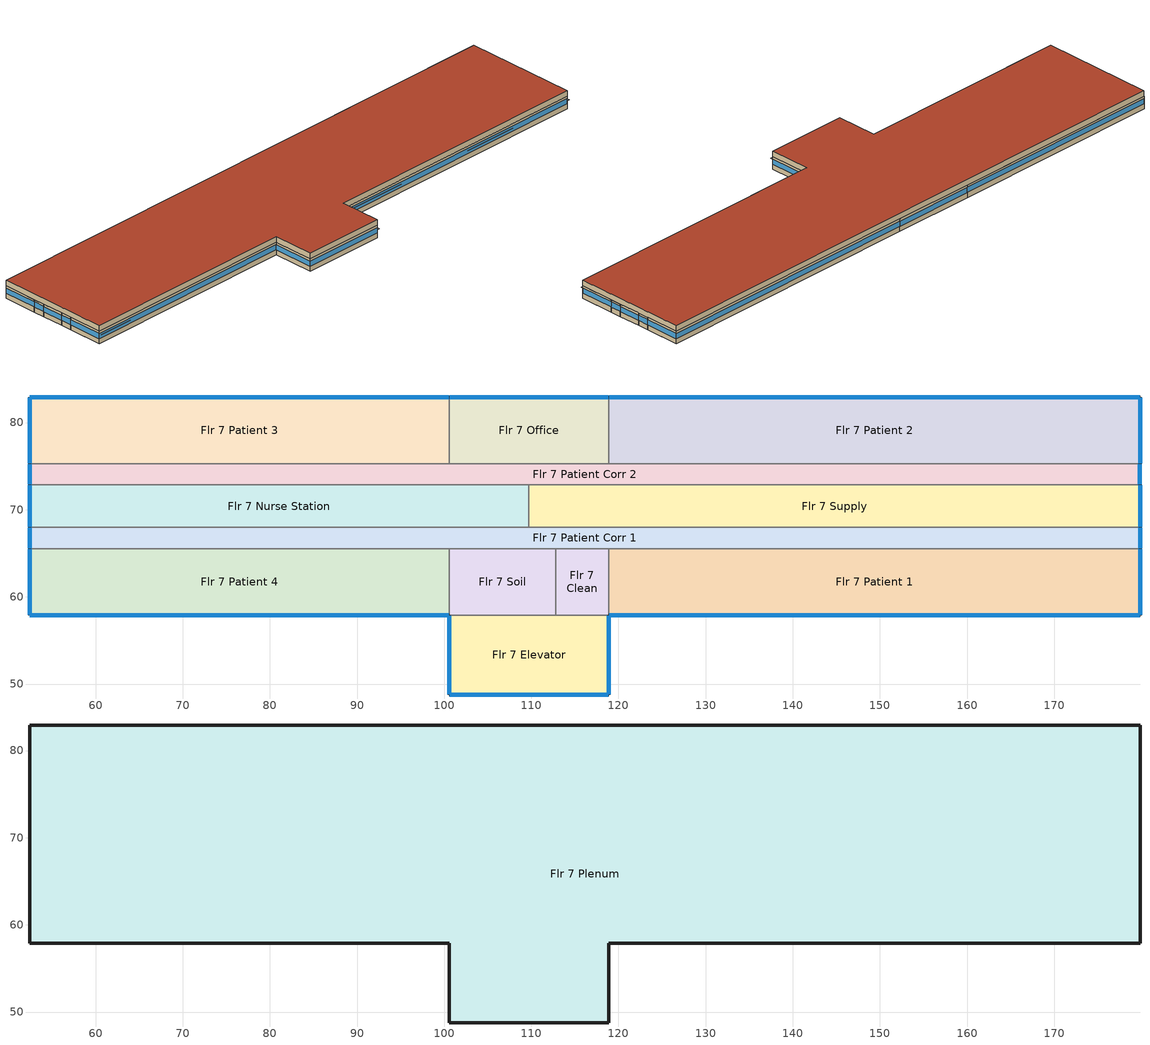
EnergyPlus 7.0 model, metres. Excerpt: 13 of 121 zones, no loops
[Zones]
Flr 7 Clean
 floor adiabatic (INT-FLOOR-TOPSIDE): 118.87,65.53 118.87,57.91 112.78,57.91 112.78,65.53 z24.08
 wall adiabatic (Standard_Int-Wall): 118.87,65.53 112.78,65.53 112.78,57.91 118.87,57.91 118.87,65.53 z24.08:26.82
 ceiling adiabatic (INT-FLOOR-UNDERSIDE): 112.78,65.53 112.78,57.91 118.87,57.91 118.87,65.53 z26.82
Flr 7 Elevator
 floor adiabatic (INT-FLOOR-TOPSIDE): 118.87,57.91 118.87,48.77 100.58,48.77 100.58,57.91 z24.08
 wall outside (Mass_R-13.3 ci_Ext-wall): 100.58,57.91 100.58,48.77 118.87,48.77 118.87,57.91 z24.08:26.82
 wall adiabatic (Standard_Int-Wall): 118.87,57.91 100.58,57.91 z24.08:26.82
 window (East_Window): 118.87,48.82 118.87,57.86 z25.18:26.29
 window (South_Window): 100.63,48.77 118.82,48.77 z25.18:26.28
 window (West_Window): 100.58,57.86 100.58,48.82 z25.18:26.29
 ceiling adiabatic (INT-FLOOR-UNDERSIDE): 100.58,57.91 100.58,48.77 118.87,48.77 118.87,57.91 z26.82
Flr 7 Nurse Station
 floor adiabatic (INT-FLOOR-TOPSIDE): 109.73,72.85 109.73,67.97 52.43,67.97 52.43,72.85 z24.08
 wall outside (Mass_R-13.3 ci_Ext-wall): 52.43,72.85 52.43,67.97 z24.08:26.82
 wall adiabatic (Standard_Int-Wall): 52.43,67.97 109.73,67.97 109.73,72.85 52.43,72.85 z24.08:26.82
 window (West_Window): 52.43,72.8 52.43,68.02 z25.18:26.3
 ceiling adiabatic (INT-FLOOR-UNDERSIDE): 52.43,72.85 52.43,67.97 109.73,67.97 109.73,72.85 z26.82
Flr 7 Office
 floor adiabatic (INT-FLOOR-TOPSIDE): 118.87,82.91 118.87,75.29 100.58,75.29 100.58,82.91 z24.08
 wall outside (Mass_R-13.3 ci_Ext-wall): 118.87,82.91 100.58,82.91 z24.08:26.82
 wall adiabatic (Standard_Int-Wall): 100.58,82.91 100.58,75.29 118.87,75.29 118.87,82.91 z24.08:26.82
 window (North_Window): 118.82,82.91 100.63,82.91 z25.18:26.28
 ceiling adiabatic (INT-FLOOR-UNDERSIDE): 100.58,82.91 100.58,75.29 118.87,75.29 118.87,82.91 z26.82
Flr 7 Patient 1
 floor adiabatic (INT-FLOOR-TOPSIDE): 179.83,65.53 179.83,57.91 118.87,57.91 118.87,65.53 z24.08
 wall outside (Mass_R-13.3 ci_Ext-wall): 118.87,57.91 179.83,57.91 179.83,65.53 z24.08:26.82
 wall adiabatic (Standard_Int-Wall): 179.83,65.53 118.87,65.53 118.87,57.91 z24.08:26.82
 window (East_Window): 179.83,57.96 179.83,65.48 z25.18:26.29
 window (South_Window): 118.92,57.91 179.78,57.91 z25.18:26.28
 ceiling adiabatic (INT-FLOOR-UNDERSIDE): 118.87,65.53 118.87,57.91 179.83,57.91 179.83,65.53 z26.82
Flr 7 Patient 2
 floor adiabatic (INT-FLOOR-TOPSIDE): 179.83,82.91 179.83,75.29 118.87,75.29 118.87,82.91 z24.08
 wall outside (Mass_R-13.3 ci_Ext-wall): 179.83,75.29 179.83,82.91 118.87,82.91 z24.08:26.82
 wall adiabatic (Standard_Int-Wall): 118.87,82.91 118.87,75.29 179.83,75.29 z24.08:26.82
 window (North_Window): 179.78,82.91 118.92,82.91 z25.18:26.28
 window (East_Window): 179.83,75.34 179.83,82.86 z25.18:26.29
 ceiling adiabatic (INT-FLOOR-UNDERSIDE): 118.87,82.91 118.87,75.29 179.83,75.29 179.83,82.91 z26.82
Flr 7 Patient 3
 floor adiabatic (INT-FLOOR-TOPSIDE): 100.58,82.91 100.58,75.29 52.43,75.29 52.43,82.91 z24.08
 wall outside (Mass_R-13.3 ci_Ext-wall): 100.58,82.91 52.43,82.91 52.43,75.29 z24.08:26.82
 wall adiabatic (Standard_Int-Wall): 52.43,75.29 100.58,75.29 100.58,82.91 z24.08:26.82
 window (North_Window): 100.53,82.91 52.48,82.91 z25.18:26.28
 window (West_Window): 52.43,82.86 52.43,75.34 z25.18:26.29
 ceiling adiabatic (INT-FLOOR-UNDERSIDE): 52.43,82.91 52.43,75.29 100.58,75.29 100.58,82.91 z26.82
Flr 7 Patient 4
 floor adiabatic (INT-FLOOR-TOPSIDE): 100.58,65.53 100.58,57.91 52.43,57.91 52.43,65.53 z24.08
 wall outside (Mass_R-13.3 ci_Ext-wall): 52.43,65.53 52.43,57.91 100.58,57.91 z24.08:26.82
 wall adiabatic (Standard_Int-Wall): 100.58,57.91 100.58,65.53 52.43,65.53 z24.08:26.82
 window (South_Window): 52.48,57.91 100.53,57.91 z25.18:26.28
 window (West_Window): 52.43,65.48 52.43,57.96 z25.18:26.29
 ceiling adiabatic (INT-FLOOR-UNDERSIDE): 52.43,65.53 52.43,57.91 100.58,57.91 100.58,65.53 z26.82
Flr 7 Patient Corr 1
 floor adiabatic (INT-FLOOR-TOPSIDE): 179.83,67.97 179.83,65.53 52.43,65.53 52.43,67.97 z24.08
 wall outside (Mass_R-13.3 ci_Ext-wall): 179.83,65.53 179.83,67.97 / 52.43,67.97 52.43,65.53 z24.08:26.82
 wall adiabatic (Standard_Int-Wall): 52.43,65.53 179.83,65.53 / 179.83,67.97 52.43,67.97 z24.08:26.82
 window (East_Window): 179.83,65.58 179.83,67.92 z25.18:26.32
 window (West_Window): 52.43,67.92 52.43,65.58 z25.18:26.32
 ceiling adiabatic (INT-FLOOR-UNDERSIDE): 52.43,67.97 52.43,65.53 179.83,65.53 179.83,67.97 z26.82
Flr 7 Patient Corr 2
 floor adiabatic (INT-FLOOR-TOPSIDE): 179.83,75.29 179.83,72.85 52.43,72.85 52.43,75.29 z24.08
 wall outside (Mass_R-13.3 ci_Ext-wall): 52.43,75.29 52.43,72.85 / 179.83,72.85 179.83,75.29 z24.08:26.82
 wall adiabatic (Standard_Int-Wall): 179.83,75.29 52.43,75.29 / 52.43,72.85 179.83,72.85 z24.08:26.82
 window (West_Window): 52.43,75.24 52.43,72.9 z25.18:26.32
 window (East_Window): 179.83,72.9 179.83,75.24 z25.18:26.32
 ceiling adiabatic (INT-FLOOR-UNDERSIDE): 52.43,75.29 52.43,72.85 179.83,72.85 179.83,75.29 z26.82
Flr 7 Soil
 floor adiabatic (INT-FLOOR-TOPSIDE): 112.78,65.53 112.78,57.91 100.58,57.91 100.58,65.53 z24.08
 wall adiabatic (Standard_Int-Wall): 112.78,57.91 112.78,65.53 100.58,65.53 100.58,57.91 112.78,57.91 z24.08:26.82
 ceiling adiabatic (INT-FLOOR-UNDERSIDE): 100.58,65.53 100.58,57.91 112.78,57.91 112.78,65.53 z26.82
Flr 7 Supply
 floor adiabatic (INT-FLOOR-TOPSIDE): 179.83,72.85 179.83,67.97 109.73,67.97 109.73,72.85 z24.08
 wall outside (Mass_R-13.3 ci_Ext-wall): 179.83,67.97 179.83,72.85 z24.08:26.82
 wall adiabatic (Standard_Int-Wall): 179.83,72.85 109.73,72.85 109.73,67.97 179.83,67.97 z24.08:26.82
 window (East_Window): 179.83,68.02 179.83,72.8 z25.18:26.3
 ceiling adiabatic (INT-FLOOR-UNDERSIDE): 109.73,72.85 109.73,67.97 179.83,67.97 179.83,72.85 z26.82
Flr 7 Plenum
 floor adiabatic (INT-FLOOR-TOPSIDE): 179.83,82.91 179.83,57.91 118.87,57.91 118.87,48.77 100.58,48.77 100.58,57.91 52.43,57.91 52.43,82.91 z26.82
 wall outside (Mass_R-13.3 ci_Ext-wall): 118.87,48.77 118.87,57.91 179.83,57.91 179.83,82.91 52.43,82.91 52.43,57.91 100.58,57.91 100.58,48.77 118.87,48.77 z26.82:28.04
 roof outside (IEAD_R-30 ci_Roof): 52.43,82.91 52.43,57.91 100.58,57.91 100.58,48.77 118.87,48.77 118.87,57.91 179.83,57.91 179.83,82.91 z28.04
shading: 100.63,48.22 100.63,48.77 118.82,48.77 118.82,48.22 z26.28; 118.92,57.36 118.92,57.91 179.78,57.91 179.78,57.36 z26.28; 52.48,57.36 52.48,57.91 100.53,57.91 100.53,57.36 z26.28
[Building]
Large Hospital TSD Low-Energy Model: North Axis=0; Terrain=City; Loads Convergence Tolerance Value=0.04; Temperature Convergence Tolerance Value=0.4; Solar Distribution=FullInteriorAndExterior; Maximum Number of Warmup Days=50; Minimum Number of Warmup Days=6
[Site:Location]
USA MD-BALTIMORE: Latitude {deg}=39.17; Longitude {deg}=-76.67; Time Zone {hr}=-5; Elevation {m}=47
[Site:GroundTemperature:BuildingSurface]
19.713, 19.665, 19.706, 19.745, 20.486, 22.11, 22.459, 22.554, 22.169, 20.607, 20.047, 19.805
[Site:WaterMainsTemperature]
Calculation Method=CORRELATION; Annual Average Outdoor Air Temperature {C}=12.56; Maximum Difference In Monthly Average Outdoor Air Temperatures {deltaC}=25.2
[SizingPeriod:DesignDay] Barometric Pressure {Pa}=100762; Rain {0-no,1-yes}=0; Snow on ground {0-no,1-yes}=0; Day of Month=21; Daylight Savings Time Indicator=0; Humidity Indicating Type=WetBulb
Name | Maximum Dry-Bulb Temperature {C} | Daily Temp Range {C} | Humidity Indicating Conditions at Maximum Dry-Bulb | Wind Speed {m/s} design conditions vs. traditional 6.71 m/s (15 mph) | Wind Direction {Degrees; N=0, S=180} | Clearness {0.0 to 1.1} | Month | Day Type | Wind Speed {m/s} design conditions vs. traditional 3.35 m/s (7mph)
BALTIMORE Ann Htg 99.6% Condns DB | -11 | 0 | -11 | 3.9 | 270 | 0 | 1 | WinterDesignDay
BALTIMORE Ann Clg .4% Condns DB=>MWB | 34.2 | 10.4 | 23.9 |  | 280 | 1 | 7 | SummerDesignDay | 4.7
BALTIMORE Ann Clg .4% Condns WB=>MDB | 31.3 | 10.4 | 25.6 |  | 280 | 1 | 7 | SummerDesignDay | 4.7
[WindowMaterial:SimpleGlazingSystem] U-Factor=2.498; Solar Heat Gain Coefficient=0.38; Visible Transmittance=0.38
SOUTH; EAST; NORTH; WEST
[Material] Thermal Absorptance=0.9
Name | Roughness | Thickness | Conductivity | Density | Specific Heat | Solar Absorptance | Visible Absorptance | Thickness {m} | Conductivity {W/m-K} | Density {kg/m3} | Specific Heat {J/kg-K}
Roof Membrane | VeryRough | 0.0095 | 0.16 | 1121.29 | 1460 | 0.7 | 0.7
Roof Insulation [32] | MediumRough | 0.2571 | 0.049 | 265 | 836.8 | 0.7 | 0.7
Metal Decking | MediumSmooth | 0.0015 | 45.006 | 7680 | 418.4 | 0.7 | 0.3
GP01 1/2 GYPSUM | Smooth | 0.0127 | 0.16 | 800 | 1090 | 0.7 | 0.5
1IN Stucco | Smooth | 0.0253 | 0.6918 | 1858 | 837 | 0.92 | 0.92
8IN Concrete HW | MediumRough | 0.2033 | 1.7296 | 2243 | 837 | 0.65 | 0.65
Wall Insulation [61] | MediumRough | 0.0785 | 0.0432 | 91 | 837 | 0.5 | 0.5
1/2IN Gypsum | Smooth | 0.0127 | 0.16 | 784.9 | 830 | 0.92 | 0.92
Std Wood 6inch | MediumSmooth |  |  |  |  | 0.7 | 0.7 | 0.15 | 0.12 | 540 | 1210
Std MAT-CC05 4 MW CONCRETE | Rough |  |  |  |  | 0.7 | 0.2 | 0.1 | 0.858 | 1968 | 836.8
[Material:NoMass]
Std CP02 CARPET PAD: Roughness=VeryRough; Thermal Resistance {m2-K/W}=0.21648; Thermal Absorptance=0.9; Solar Absorptance=0.7; Visible Absorptance=0.8
[Construction]
South_Window: SOUTH
East_Window: EAST
North_Window: NORTH
West_Window: WEST
IEAD_R-30 ci_Roof: Roof Membrane, Roof Insulation [32], Metal Decking
Standard_Int-Wall: GP01 1/2 GYPSUM, GP01 1/2 GYPSUM
Mass_R-13.3 ci_Ext-wall: 1IN Stucco, 8IN Concrete HW, Wall Insulation [61], 1/2IN Gypsum
InteriorFurnishings: Std Wood 6inch
INT-FLOOR-TOPSIDE: Std MAT-CC05 4 MW CONCRETE, Std CP02 CARPET PAD
INT-FLOOR-UNDERSIDE: Std CP02 CARPET PAD, Std MAT-CC05 4 MW CONCRETE
[Zone] Type=1; Multiplier=1; Ceiling Height {m}=AutoCalculate; Floor Area {m2}=AutoCalculate
Name | Volume {m3} | Part of Total Floor Area
Flr 7 Clean | 127.4258 | Yes
Flr 7 Elevator | 458.7329 | Yes
Flr 7 Nurse Station | 766.5937 | Yes
Flr 7 Office | 382.2774 | Yes
Flr 7 Patient 1; Flr 7 Patient 2 | 1274.26 | Yes
Flr 7 Patient 3; Flr 7 Patient 4 | 1006.66 | Yes
Flr 7 Patient Corr 1; Flr 7 Patient Corr 2 | 852.2211 | Yes
Flr 7 Soil | 254.8516 | Yes
Flr 7 Supply | 937.854 | Yes
Flr 7 Plenum | 4086.22 | No
[InternalMass] Construction=InteriorFurnishings
Name | Zone | Surface Area
Flr 7 Clean Internal Mass | Flr 7 Clean | 92.903
Flr 7 Elevator Internal Mass | Flr 7 Elevator | 334.4509
Flr 7 Nurse Station Internal Mass | Flr 7 Nurse Station | 558.9047
Flr 7 Office Internal Mass | Flr 7 Office | 278.7091
Flr 7 Patient 1 Internal Mass | Flr 7 Patient 1 | 929.0304
Flr 7 Patient 2 Internal Mass | Flr 7 Patient 2 | 929.0304
Flr 7 Patient 3 Internal Mass | Flr 7 Patient 3 | 733.934
Flr 7 Patient 4 Internal Mass | Flr 7 Patient 4 | 733.934
Flr 7 Patient Corr 1 Internal Mass | Flr 7 Patient Corr 1 | 621.3336
Flr 7 Patient Corr 2 Internal Mass | Flr 7 Patient Corr 2 | 621.3336
Flr 7 Soil Internal Mass | Flr 7 Soil | 185.8061
Flr 7 Supply Internal Mass | Flr 7 Supply | 683.7664
[ZoneInfiltration:DesignFlowRate] Constant Term Coefficient=1; Temperature Term Coefficient=0; Velocity Term Coefficient=0; Velocity Squared Term Coefficient=0
Name | Zone | Schedule | Design Volume Flow Rate Calculation Method | Design Flow Rate {m3/s} | Flow per Exterior Surface Area {m3/s/m2}
Flr 7 Clean_Infiltration | Flr 7 Clean | WDD_Only_Sch | Flow/Zone | 0.017698
Flr 7 Elevator_Infiltration | Flr 7 Elevator | INFIL_SCH | Flow/ExteriorWallArea |  | 0.0002567
Flr 7 Nurse Station_Infiltration | Flr 7 Nurse Station | INFIL_SCH | Flow/ExteriorWallArea |  | 0.0002567
Flr 7 Office_Infiltration | Flr 7 Office | INFIL_SCH | Flow/ExteriorWallArea |  | 0.0002567
Flr 7 Patient 1_Infiltration | Flr 7 Patient 1 | INFIL_SCH | Flow/ExteriorWallArea |  | 0.0002567
Flr 7 Patient 2_Infiltration | Flr 7 Patient 2 | INFIL_SCH | Flow/ExteriorWallArea |  | 0.0002567
Flr 7 Patient 3_Infiltration | Flr 7 Patient 3 | INFIL_SCH | Flow/ExteriorWallArea |  | 0.0002567
Flr 7 Patient 4_Infiltration | Flr 7 Patient 4 | INFIL_SCH | Flow/ExteriorWallArea |  | 0.0002567
Flr 7 Patient Corr 1_Infiltration | Flr 7 Patient Corr 1 | INFIL_SCH | Flow/ExteriorWallArea |  | 0.0002567
Flr 7 Patient Corr 2_Infiltration | Flr 7 Patient Corr 2 | INFIL_SCH | Flow/ExteriorWallArea |  | 0.0002567
Flr 7 Soil_Infiltration | Flr 7 Soil | WDD_Only_Sch | Flow/Zone | 0.0353961
Flr 7 Supply_Infiltration | Flr 7 Supply | INFIL_SCH | Flow/ExteriorWallArea |  | 0.0002567
Flr 7 Plenum_Infiltration | Flr 7 Plenum | INFIL_SCH | Flow/ExteriorWallArea |  | 0.0002567
[People] Number of People Calculation Method=People; Fraction Radiant=0.3; User Specified Sensible Fraction=AUTOCALCULATE; Activity Level Schedule=ACTIVITY_SCH; Carbon Dioxide Generation Rate {m3/s-W}=3.82E-8; Enable ASHRAE 55 Comfort Warnings=No; MRT Calculation=ZoneAveraged; Work Efficiency Schedule=WORK_EFF_SCH; Clothing Schedule=CLOTHING_SCH; Air Velocity Schedule=AIR_VELO_SCH; Thermal Comfort Report=FANGER
Name | Zone | Schedule | Number of People
Flr 7 Clean People | Flr 7 Clean | 24_7_Occ_Sch | 2.4991
Flr 7 Elevator People | Flr 7 Elevator | 24_7_Occ_Sch | 53.9971
Flr 7 Nurse Station People | Flr 7 Nurse Station | 24_7_Occ_Sch | 15.0345
Flr 7 Office People | Flr 7 Office | Office_Occ_Sch | 7.4973
Flr 7 Patient 1 People | Flr 7 Patient 1 | Patient_Occ_Sch | 24.9909
Flr 7 Patient 2 People | Flr 7 Patient 2 | Patient_Occ_Sch | 24.9909
Flr 7 Patient 3 People | Flr 7 Patient 3 | Patient_Occ_Sch | 19.7428
Flr 7 Patient 4 People | Flr 7 Patient 4 | Patient_Occ_Sch | 19.7428
Flr 7 Soil People | Flr 7 Soil | 24_7_Occ_Sch | 4.9982
[Lights] Design Level Calculation Method=LightingLevel; Return Air Fraction=0; Fraction Radiant=0.7; Fraction Visible=0.2; Fraction Replaceable=1; Return Air Fraction is Calculated from Plenum Temperature=No
Name | Zone | Schedule | Design Level {W}
Flr 7 Clean_Lights | Flr 7 Clean | 24_7_Light_Sch | 359.9993
Flr 7 Elevator_Lights | Flr 7 Elevator | 24_7_Light_Sch | 1620.41
Flr 7 Nurse Station_Lights | Flr 7 Nurse Station | 24_7_Light_Sch | 3006.91
Flr 7 Office_Lights | Flr 7 Office | Office_Light_Sch | 1080
Flr 7 Patient 1_Lights | Flr 7 Patient 1 | Patient_Light_Sch | 3497.8
Flr 7 Patient 2_Lights | Flr 7 Patient 2 | Patient_Light_Sch | 3497.8
Flr 7 Patient 3_Lights | Flr 7 Patient 3 | Patient_Light_Sch | 2763.26
Flr 7 Patient 4_Lights | Flr 7 Patient 4 | Patient_Light_Sch | 2763.26
Flr 7 Patient Corr 1_Lights | Flr 7 Patient Corr 1 | 24_7_Light_Sch | 2339.32
Flr 7 Patient Corr 2_Lights | Flr 7 Patient Corr 2 | 24_7_Light_Sch | 2339.32
Flr 7 Soil_Lights | Flr 7 Soil | 24_7_Light_Sch | 719.9986
Flr 7 Supply_Lights | Flr 7 Supply | 24_7_Light_Sch | 3644.47
[ElectricEquipment] Design Level Calculation Method=EquipmentLevel; Fraction Latent=0; Fraction Radiant=0.5; Fraction Lost=0
Name | Zone | Schedule | Design Level {W}
Flr 7 Clean_ElecPlug_Equip | Flr 7 Clean | 24_7_Equip_Sch | 900.0911
Flr 7 Elevator_ElecPlug_Equip | Flr 7 Elevator | 24_7_Equip_Sch | 162.5432
Flr 7 Nurse Station_ElecPlug_Equip; Flr 7 Nurse Station_ElecProcess_Equip | Flr 7 Nurse Station | 24_7_Equip_Sch | 1353.11
Flr 7 Office_ElecPlug_Equip | Flr 7 Office | Office_Equip_Sch | 674.7548
Flr 7 Patient 1_ElecPlug_Equip | Flr 7 Patient 1 | 24_7_Equip_Sch | 5622.96
Flr 7 Patient 2_ElecPlug_Equip | Flr 7 Patient 2 | 24_7_Equip_Sch | 5622.96
Flr 7 Patient 3_ElecPlug_Equip | Flr 7 Patient 3 | 24_7_Equip_Sch | 4442.14
Flr 7 Patient 4_ElecPlug_Equip | Flr 7 Patient 4 | 24_7_Equip_Sch | 4442.14
Flr 7 Patient Corr 1_ElecPlug_Equip | Flr 7 Patient Corr 1 | 24_7_Equip_Sch | 301.9681
Flr 7 Patient Corr 2_ElecPlug_Equip | Flr 7 Patient Corr 2 | 24_7_Equip_Sch | 301.9681
Flr 7 Supply_ElecPlug_Equip | Flr 7 Supply | 24_7_Equip_Sch | 3310.8
[Daylighting:Controls]
Flr 7 Elevator: 1, -9.144, 45.72, 24.841, 0, 0, 0, 1, 0, 400, 400, 3, 180, 20, 0, 0, 0, 1
Flr 7 Nurse Station: 1, 28.651, 38.71, 24.841, 0, 0, 0, 1, 0, 400, 400, 3, 180, 20, 0, 0, 0, 1
Flr 7 Office: 1, -9.144, 37.338, 24.841, 0, 0, 0, 1, 0, 400, 400, 3, 180, 20, 0, 0, 0, 1
Flr 7 Patient Corr 1: 1, -63.703, 42.367, 24.841, 0, 0, 0, 1, 0, 400, 400, 3, 180, 20, 0, 0, 0, 1
Flr 7 Patient Corr 2: 1, 63.703, 39.929, 24.841, 0, 0, 0, 1, 0, 400, 400, 3, 180, 20, 0, 0, 0, 1
[Exterior:FuelEquipment]
Flr 7 Elevator_Building Elevators: Fuel Use Type=Electricity; Schedule=Elevator_Sch; Design Level=18000
[Exterior:Lights]
Name | Schedule | Design Level | Control Option
Exterior Facade Lighting | Always_On | 5875 | AstronomicalClock
Perimeter Parking Garage Lighting | Garage_Light_Sch | 16200 | AstronomicalClock
Core Parking Garage Lighting | Garage_Light_Sch | 28800 | ScheduleNameOnly
[Schedule:Compact]
Office_Occ_Sch: Fraction, Through: 12/31, For: SummerDesignDay, Until: 06:00, 0, Until: 22:00, 1, Until: 24:00, 0.05, For: WinterDesignDay, Until: 24:00, 0, For: Weekdays, Until: 05:00, 0, Until: 06:00, 0.1, Until: 07:00, 0.2, Until: 12:00, 0.95, Until: 13:00, 0.5, Until: 17:00, 0.95, Until: 19:00, 0.3, Until: 20:00, 0.1, Until: 24:00, 0.05, For: Saturday, Until: 06:00, 0, Until: 08:00, 0.1, Until: 12:00, 0.3, Until: 17:00, 0.1, Until: 24:00, 0, For: AllOtherDays, Until: 24:00, 0
Office_Light_Sch: Fraction, Through: 12/31, For: Weekdays, Until: 05:00, 0.05, Until: 06:00, 0.1, Until: 07:00, 0.3, Until: 19:00, 0.9, Until: 20:00, 0.5, Until: 21:00, 0.3, Until: 22:00, 0.2, Until: 23:00, 0.1, Until: 24:00, 0.05, For: Saturday, Until: 06:00, 0.05, Until: 08:00, 0.1, Until: 12:00, 0.3, Until: 17:00, 0.15, Until: 24:00, 0.05, For: SummerDesignDay, Until: 24:00, 1, For: WinterDesignDay, Until: 24:00, 0, For: AllOtherDays, Until: 24:00, 0.05
Office_Equip_Sch: Fraction, Through: 12/31, For: Weekdays, Until: 07:00, 0.4, Until: 12:00, 0.9, Until: 13:00, 0.8, Until: 17:00, 0.9, Until: 18:00, 0.65, Until: 19:00, 0.5, Until: 24:00, 0.4, For: Saturday, Until: 06:00, 0.3, Until: 08:00, 0.4, Until: 12:00, 0.5, Until: 17:00, 0.35, Until: 24:00, 0.3, For: SummerDesignDay, Until: 24:00, 1, For: WinterDesignDay, Until: 24:00, 0, For: AllOtherDays, Until: 24:00, 0.3
24_7_Occ_Sch: Fraction, Through: 12/31, For: WinterDesignDay, Until: 24:00, 0, For: AllOtherDays, Until: 04:00, 0.4, Until: 06:00, 0.65, Until: 18:00, 0.9, Until: 22:00, 0.65, Until: 24:00, 0.4
24_7_Light_Sch: Fraction, Through: 12/31, For: WinterDesignDay, Until: 24:00, 0, For: AllOtherDays, Until: 06:00, 0.8, Until: 22:00, 0.9, Until: 24:00, 0.8
24_7_Equip_Sch: Fraction, Through: 12/31, For: WinterDesignDay, Until: 24:00, 0, For: AllOtherDays, Until: 04:00, 0.5, Until: 06:00, 0.8, Until: 18:00, 1, Until: 20:00, 0.8, Until: 24:00, 0.5
Patient_Occ_Sch: Fraction, Through: 12/31, For: SummerDesignDay, Until: 24:00, 1, For: WinterDesignDay, Until: 24:00, 0, For: AllOtherDays, Until: 10:00, 0.7, Until: 18:00, 0.8, Until: 24:00, 0.7
Patient_Light_Sch: Fraction, Through: 12/31, For: WinterDesignDay, Until: 24:00, 0, For: AllOtherDays, Until: 04:00, 0.5, Until: 06:00, 0.7, Until: 18:00, 0.9, Until: 22:00, 0.7, Until: 24:00, 0.5
Elevator_Sch: Fraction, Through: 12/31, For: WinterDesignDay, Until: 24:00, 0, For: AllOtherDays, Until: 06:00, 0.25, Until: 18:00, 0.75, Until: 24:00, 0.5
Infil_Sch: Fraction, Through: 12/31, For: AllDays, Until: 24:00, 0.5
Always_On: Fraction, Through: 12/31, For: AllDays, Until: 24:00, 1
Activity_Sch: Any Number, Through: 12/31, For: AllDays, Until: 24:00, 120
Work_Eff_Sch: Fraction, Through: 12/31, For: AllDays, Until: 24:00, 0
Air_Velo_Sch: Any Number, Through: 12/31, For: AllDays, Until: 24:00, 0.2
Clothing_Sch: Any Number, Through: 04/30, For: AllDays, Until: 24:00, 1, Through: 09/30, For: AllDays, Until: 24:00, 0.5, Through: 12/31, For: AllDays, Until: 24:00, 1
Garage_Light_Sch: Fraction, Through: 12/31, For: AllDays, Until: 06:00, 0.5, Until: 24:00, 1
WDD_Only_Sch: Fraction, Through: 12/31, For: WinterDesignDay, Until: 24:00, 1, For: AllOtherDays, Until: 24:00, 0
